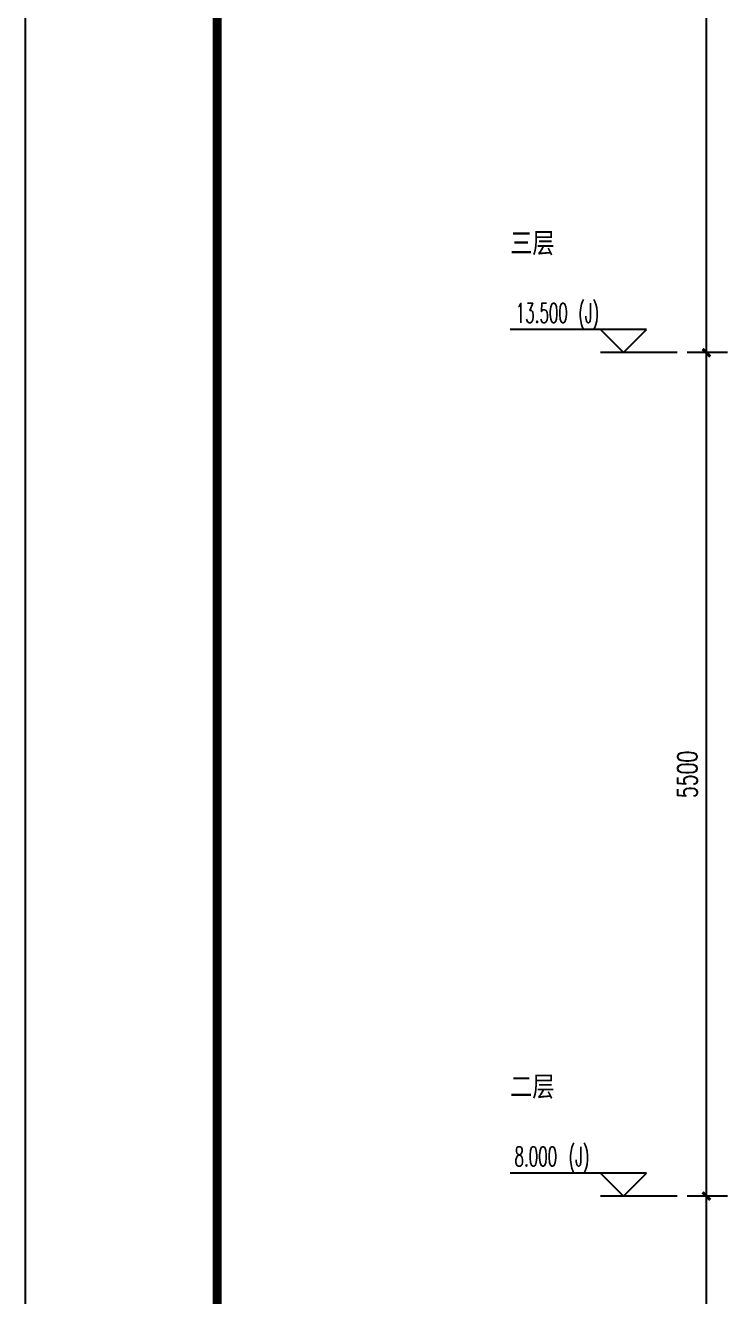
# Model space of a CAD drawing. Header units: millimetres. Extents: x 434053 to 1059003, y -2417481 to 936527.
# Drawn here: x 528801 to 533379, y -2245191 to -2236902 of the extents above; entities that cross this region are included whole.
import ezdxf

# ---------------------------------------------------------------- set-up
doc = ezdxf.new("R2010")
doc.units = ezdxf.units.MM
doc.header["$LTSCALE"] = 1000
doc.header["$MEASUREMENT"] = 0
doc.layers.get('Defpoints').update_dxf_attribs({"color": 6})
for name, color, linetype in [('A-ANNO-TTLB', 7, 'Continuous'), ('DIM_ELEV', 3, 'Continuous'), ('PUB_DIM', 83, 'Continuous'), ('PUB_TEXT', 7, 'Continuous')]:
    doc.layers.add(name, color=color, linetype=linetype)
doc.styles.add('_TCH_DIM', font='SIMPLEX.shx', dxfattribs={"width": 0.8, "height": 3, "bigfont": 'GBCBIG.shx'})
doc.styles.add('_TCH_DIM_T3', font='SIMPLEX', dxfattribs={"width": 0.705882, "bigfont": 'GBCBIG'})
doc.styles.add('宋体', font='', dxfattribs={"width": 0.8})
doc.styles.get('宋体').set_extended_font_data('SimSun')
doc.dimstyles.new('_TCH_ARCH&&50', dxfattribs={"dimtxt": 127.5, "dimasz": 50, "dimexe": 125, "dimexo": 150, "dimgap": 61.25, "dimtad": 1, "dimdec": 0, "dimzin": 0, "dimdsep": 46, "dimtxsty": '_TCH_DIM_T3', "dimblk": 'ARCHTICK', "dimcen": 0.09, "dimclrt": 7, "dimazin": 2, "dimtfac": 1, "dimtdec": 0, "dimtix": 1, "dimtmove": 2, "dimatfit": 3, "dimfxl": 1, "dimtolj": 1, "dimtzin": 0, "dimarcsym": 0})

# ---------------------------------------------------------------- blocks, each defined once
blk = doc.blocks.new('asdfdfsdh')
at = {"layer": 'A-ANNO-TTLB'}
blk.add_lwpolyline([(0, 42050), (29700, 42050), (29700, 0), (0, 0)], close=True, dxfattribs=at)
at = {"layer": 'A-ANNO-TTLB', "const_width": 60}
blk.add_lwpolyline([(500, 40800), (500, 500), (29200, 500), (29200, 40800)], close=True, dxfattribs=at)
blk = doc.blocks.new('ASDFADFGAF')
blk.add_lwpolyline([(0, 28700), (12350, 28700), (12350, 0), (0, 0)], close=True)
blk = doc.blocks.new('_ArchTick')
at = {"color": 0, "linetype": 'ByBlock', "const_width": 0.4}
blk.add_lwpolyline([(-0.5, -0.5), (0.5, 0.5)], dxfattribs=at)
blk = doc.blocks.new('*D2305')
at = {"layer": 'Defpoints', "color": 0, "transparency": 16777216}
for p in [(533241.1, -2232735.7), (533527.6, -2232735.7), (533527.6, -2239035.7)]:
    blk.add_point(p, dxfattribs=at)
at = {"layer": 'PUB_DIM', "color": 0, "lineweight": -2, "transparency": 16777216}
for p, q in [((533377.6, -2232735.7), (533116.1, -2232735.7)), ((533241.1, -2239035.7), (533241.1, -2232735.7)), ((533377.6, -2239035.7), (533116.1, -2239035.7))]:
    blk.add_line(p, q, dxfattribs=at)
at = {"layer": 'PUB_DIM', "color": 0, "lineweight": -2, "transparency": 16777216, "xscale": 50, "yscale": 50, "zscale": 50}
for p, rotation in [((533241.1, -2232735.7), 90), ((533241.1, -2239035.7), 270)]:
    blk.add_blockref('_ArchTick', p, dxfattribs=dict(at, rotation=rotation))
at = {"layer": 'PUB_DIM', "color": 7, "transparency": 16777216, "insert": (533116.1, -2235885.7), "char_height": 127.5, "attachment_point": 5, "rotation": 90, "style": '_TCH_DIM_T3'}
blk.add_mtext('\\A1;6300', dxfattribs=at)
blk = doc.blocks.new('*D2306')
at = {"layer": 'Defpoints', "color": 0, "transparency": 16777216}
for p in [(533241.1, -2239035.7), (533527.6, -2239035.7), (533527.6, -2244535.7)]:
    blk.add_point(p, dxfattribs=at)
at = {"layer": 'PUB_DIM', "color": 0, "lineweight": -2, "transparency": 16777216}
for p, q in [((533377.6, -2239035.7), (533116.1, -2239035.7)), ((533241.1, -2244535.7), (533241.1, -2239035.7)), ((533377.6, -2244535.7), (533116.1, -2244535.7))]:
    blk.add_line(p, q, dxfattribs=at)
at = {"layer": 'PUB_DIM', "color": 0, "lineweight": -2, "transparency": 16777216, "xscale": 50, "yscale": 50, "zscale": 50}
for p, rotation in [((533241.1, -2239035.7), 90), ((533241.1, -2244535.7), 270)]:
    blk.add_blockref('_ArchTick', p, dxfattribs=dict(at, rotation=rotation))
at = {"layer": 'PUB_DIM', "color": 7, "transparency": 16777216, "insert": (533116.1, -2241785.7), "char_height": 127.5, "attachment_point": 5, "rotation": 90, "style": '_TCH_DIM_T3'}
blk.add_mtext('\\A1;5500', dxfattribs=at)
blk = doc.blocks.new('*D2307')
at = {"layer": 'Defpoints', "color": 0, "transparency": 16777216}
for p in [(533241.1, -2244535.7), (533527.6, -2244535.7), (533527.6, -2252535.7)]:
    blk.add_point(p, dxfattribs=at)
at = {"layer": 'PUB_DIM', "color": 0, "lineweight": -2, "transparency": 16777216}
for p, q in [((533377.6, -2244535.7), (533116.1, -2244535.7)), ((533241.1, -2252535.7), (533241.1, -2244535.7)), ((533377.6, -2252535.7), (533116.1, -2252535.7))]:
    blk.add_line(p, q, dxfattribs=at)
at = {"layer": 'PUB_DIM', "color": 0, "lineweight": -2, "transparency": 16777216, "xscale": 50, "yscale": 50, "zscale": 50}
for p, rotation in [((533241.1, -2244535.7), 90), ((533241.1, -2252535.7), 270)]:
    blk.add_blockref('_ArchTick', p, dxfattribs=dict(at, rotation=rotation))
at = {"layer": 'PUB_DIM', "color": 7, "transparency": 16777216, "insert": (533116.1, -2248535.7), "char_height": 127.5, "attachment_point": 5, "rotation": 90, "style": '_TCH_DIM_T3'}
blk.add_mtext('\\A1;8000', dxfattribs=at)

msp = doc.modelspace()

# ---------------------------------------------------------------- linework, layer by layer
at = {"layer": 'DIM_ELEV'}
for p, q in [((532851.1, -2238885.7), (531961.5, -2238885.7)), ((532701.1, -2239035.7), (532551.1, -2238885.7)), ((532701.1, -2239035.7), (532851.1, -2238885.7)), ((533051.1, -2239035.7), (532551.1, -2239035.7)), ((532851.1, -2244385.7), (531961.5, -2244385.7)), ((532701.1, -2244535.7), (532551.1, -2244385.7)), ((532701.1, -2244535.7), (532851.1, -2244385.7)), ((533051.1, -2244535.7), (532551.1, -2244535.7))]:
    msp.add_line(p, q, dxfattribs=at)

# ---------------------------------------------------------------- block references
at = {"rotation": 90}
msp.add_blockref('asdfdfsdh', (570850.9, -2255226.3), dxfattribs=at)
msp.add_blockref('ASDFADFGAF', (530050.9, -2254726.3))

# ---------------------------------------------------------------- texts
at = {"layer": 'PUB_TEXT'}
for s, height, style, width, p in [('三层', 132.17, '宋体', 0.8, (531961.5, -2238385.7)), ('13.500', 127.5, '_TCH_DIM', 0.564706, (531997.9, -2238840.7)), ('(J)', 127.5, '_TCH_DIM', 0.564706, (532405.8, -2238840.7)), ('二层', 132.17, '宋体', 0.8, (531961.5, -2243885.7)), ('(J)', 127.5, '_TCH_DIM', 0.564706, (532342.7, -2244340.7)), ('8.000', 127.5, '_TCH_DIM', 0.564706, (531989.7, -2244340.7))]:
    msp.add_text(s, height=height, dxfattribs=dict(at, style=style, width=width)).set_placement(p)

# ---------------------------------------------------------------- dimensions: what is measured, and where the dimension line sits
at = {"layer": 'PUB_DIM'}
for p1, p2, picture, middle in [((533527.6, -2239035.7), (533527.6, -2232735.7), '*D2305', (533116.1, -2235885.7)), ((533527.6, -2244535.7), (533527.6, -2239035.7), '*D2306', (533116.1, -2241785.7)), ((533527.6, -2252535.7), (533527.6, -2244535.7), '*D2307', (533116.1, -2248535.7))]:
    dim = msp.add_aligned_dim(p1=p1, p2=p2, distance=286.5, dimstyle='_TCH_ARCH&&50', dxfattribs=at)
    dim.commit()
    dim.dimension.update_dxf_attribs({"geometry": picture, "text_midpoint": middle})

doc.saveas('drawing.dxf')
